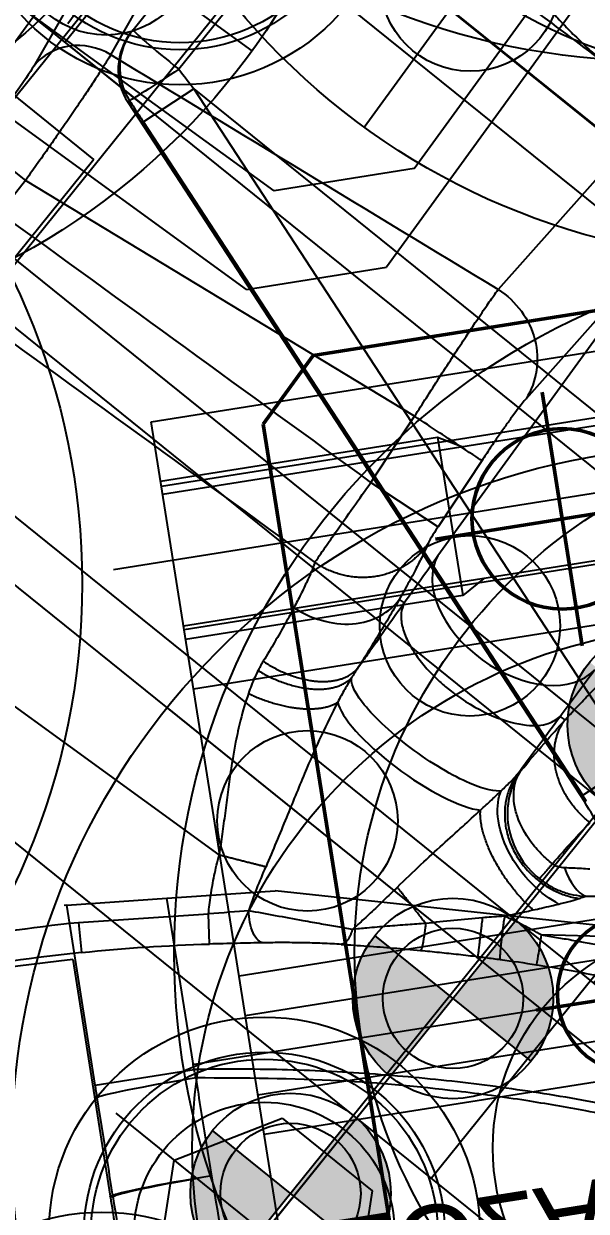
# Model space of a CAD drawing. Header units: millimetres. Extents: x 10462777 to 22643323, y 453826 to 1389191.
# Drawn here: x 11287640.3 to 11287668.4, y 585148.7 to 585207.9 of the extents above; entities that cross this region are included whole.
import ezdxf

# ---------------------------------------------------------------- set-up
doc = ezdxf.new("R2010")
doc.units = ezdxf.units.MM
doc.header["$LTSCALE"] = 200
doc.header["$MEASUREMENT"] = 0
for name, pattern in [('CENTER', [2, 1.25, -0.25, 0.25, -0.25]), ('HIDDEN', [3.75, 2.5, -1.25]), ('PHANTOM', [2.5, 1.25, -0.25, 0.25, -0.25, 0.25, -0.25])]:
    doc.linetypes.add(name, pattern=pattern)
doc.layers.get('0').update_dxf_attribs({"linetype": 'CONTINUOUS'})
for name, color, linetype in [('1', 1, 'CENTER'), ('CDQ2A50-25DC-A93L', 7, 'CONTINUOUS'), ('CENTER', 1, 'CONTINUOUS'), ('CL', 3, 'CONTINUOUS'), ('DR1433-A-002-023-000', 7, 'CONTINUOUS'), ('DR1501-002-005-002', 7, 'CONTINUOUS'), ('HIDDEN', 7, 'HIDDEN'), ('HL', 2, 'HIDDEN')]:
    doc.layers.add(name, color=color, linetype=linetype)
doc.layers.add('DR1431-08-005-000', color=7, linetype='CONTINUOUS', lineweight=50)
doc.layers.add('LAYOUT', color=8, linetype='CONTINUOUS', lineweight=25)
doc.styles.get("Standard").update_dxf_attribs({"font": 'SYMBOL'})

# ---------------------------------------------------------------- blocks, each defined once
blk = doc.blocks.new('A$C321A0869')
at = {"layer": '1', "color": 155, "linetype": 'Continuous'}
for p, q in [((380.497, 288.109), (380.608, 288.109)), ((380.608, 288.109), (391.269, 288.109)), ((377.622, 286.023), (364.742, 246.381)), ((377.742, 286.023), (377.622, 286.023)), ((388.255, 285.091), (380.502, 285.091)), ((388.255, 253.219), (388.255, 285.091)), ((391.308, 251.071), (391.308, 285.091)), ((391.336, 285.091), (391.336, 251.072)), ((364.961, 246.689), (377.352, 284.823)), ((380.218, 283.892), (377.352, 284.823)), ((380.218, 283.892), (367.828, 245.758)), ((380.218, 283.892), (380.218, 248.347)), ((364.961, 246.689), (367.828, 245.758)), ((94.752, 226.281), (93.318, 239.37)), ((118.309, 238.644), (117.273, 228.161)), ((90.507, 206.072), (90.507, 236.687)), ((90.542, 236.65), (91.976, 223.561)), ((122.638, 235.051), (121.602, 224.568)), ((122.638, 215.654), (122.638, 235.051)), ((117.615, 220.598), (94.992, 218.709)), ((117.789, 216.648), (117.615, 220.598)), ((121.63, 220.774), (121.803, 216.824)), ((91.98, 218.817), (94.992, 218.709)), ((94.992, 218.709), (94.919, 216.648)), ((117.789, 216.648), (121.803, 216.824)), ((122.364, 212.751), (122.661, 212.751)), ((132.584, 212.751), (132.287, 212.751)), ((147.119, 209.698), (137.924, 203.377)), ((143.939, 207.708), (125.889, 197.357)), ((121.739, 193.881), (125.889, 197.357)), ((122.569, 197.167), (93.489, 197.167)), ((118.873, 190.314), (123.87, 194.47)), ((124.792, 193.276), (123.87, 194.47)), ((117.894, 190.659), (121.739, 193.881)), ((127.853, 187.767), (121.739, 193.881)), ((117.894, 190.659), (117.797, 190.578)), ((124.319, 184.234), (117.894, 190.659)), ((118.873, 190.314), (119.878, 189.19)), ((119.726, 188.649), (128.182, 180.193)), ((124.319, 184.234), (127.853, 187.767)), ((128.276, 180.288), (128.182, 180.193)), ((128.313, 180.251), (128.218, 180.156))]:
    blk.add_line(p, q, dxfattribs=at)
at = {"layer": '1', "color": 155, "linetype": 'Continuous', "extrusion": (0, 0, -1)}
blk.add_arc((-175.762, 126.747), 85.307, 38.60316, 48.17329, dxfattribs=at)
at = {"layer": '1', "color": 155, "linetype": 'Continuous'}
for radius, start, end in [(83.798, 131.82671, 141.39693), (83.498, 132.1526, 147.27649)]:
    blk.add_arc((175.762, 126.747), radius, start, end, dxfattribs=at)
for centre, major_axis, ratio, start_param, end_param in [((380.497, 285.091), (3.023, 0), 0.998485, 1.570796, 2.827879), ((380.608, 285.091), (0, -3.018), 0.998485, 3.141593, 4.398675), ((380.608, 285.091), (0, 3.018), 0.035249, 0, 1.570796), ((94.988, 223.454), (3, 0.329), 0.940037, 1.546497, 2.987638), ((121.856, 216.827), (0.044, -1.009), 0.052289, 4.712976, 6.028614), ((127.474, 215.866), (-4.847, 0), 0.642612, 0.068295, 3.073299), ((127.474, 207.162), (4.78, 0), 0.267644, 3.42552, 5.851881), ((128.305, 187.316), (-3.53, -3.541), 0.04176, 4.706479, 6.248248), ((131.81, 183.821), (-3.53, -3.541), 0.041912, 4.70705, 6.248248), ((131.81, 183.821), (-3.493, -3.577), 0.041854, 4.706613, 6.24825), ((131.81, 183.821), (3.536, -3.536), 0.999391, 4.712389, 4.72282)]:
    blk.add_ellipse(centre, major_axis=major_axis, ratio=ratio, start_param=start_param, end_param=end_param, dxfattribs=at)
for points, degree in [([(377.742, 286.023), (377.699, 285.889), (377.612, 285.622), (377.482, 285.222), (377.395, 284.956), (377.352, 284.823)], 3), ([(380.502, 285.091), (380.407, 284.691), (380.313, 284.292), (380.218, 283.892)], 3), ([(395.207, 274.352), (395.145, 274.333), (395.021, 274.243), (394.841, 273.945), (394.671, 273.494), (394.514, 272.9), (394.375, 272.178), (394.257, 271.345), (394.163, 270.419), (394.093, 269.423), (394.051, 268.377), (394.042, 267.669), (394.042, 267.311)], 3), ([(364.742, 246.381), (364.863, 246.384)], 1), ([(364.863, 246.384), (364.912, 246.536), (364.961, 246.689)], 2), ([(109.057, 240.517), (112.113, 240.467), (115.169, 240.416), (118.225, 240.366)], 3), ([(117.273, 228.161), (109.766, 227.534), (102.259, 226.908), (94.752, 226.281)], 3), ([(94.752, 226.281), (94.765, 226.157), (94.789, 225.864), (94.825, 225.291), (94.859, 224.597), (94.89, 223.794), (94.919, 222.896), (94.944, 221.92), (94.965, 220.884), (94.981, 219.807), (94.989, 219.075), (94.992, 218.709)], 3), ([(121.602, 224.568), (121.594, 224.486), (121.58, 224.288), (121.568, 223.88), (121.564, 223.379), (121.568, 222.798), (121.58, 222.158), (121.601, 221.473), (121.619, 221.009), (121.63, 220.774)], 3), ([(91.976, 223.561), (92.014, 223.213), (92.057, 221.902), (92.017, 219.845), (91.98, 218.817)], 3), ([(117.789, 216.648), (110.165, 216.648), (102.542, 216.648), (94.919, 216.648)], 3), ([(121.886, 215.85), (121.923, 215.698), (121.999, 215.34), (122.118, 214.639), (122.24, 213.78), (122.323, 213.111), (122.364, 212.751)], 3), ([(122.661, 212.751), (122.646, 213.78), (122.638, 214.754), (122.638, 215.654)], 3), ([(132.584, 212.751), (132.625, 213.111), (132.708, 213.78), (132.83, 214.639), (132.949, 215.34), (133.025, 215.698), (133.062, 215.85)], 3), ([(94.77, 211.778), (102.47, 211.778), (110.171, 211.778), (117.871, 211.778)], 3), ([(132.254, 209.119), (132.266, 209.21), (132.278, 209.301), (132.291, 209.393)], 3), ([(136.293, 206.568), (136.379, 207.611), (136.483, 208.543), (136.598, 209.331)], 3), ([(122.696, 208.784), (122.708, 208.585), (122.72, 208.386), (122.731, 208.187)], 3), ([(137.966, 207.449), (137.843, 207.376), (137.602, 207.228), (137.249, 206.999), (137.019, 206.843), (136.906, 206.764)], 3), ([(136.906, 206.764), (137.529, 206.322), (138.19, 206.12), (138.589, 206.236)], 3), ([(118.678, 206.27), (118.683, 206.212), (118.694, 206.097), (118.715, 205.921), (118.732, 205.803), (118.741, 205.744)], 3), ([(138.383, 205.954), (138.411, 205.993), (138.462, 206.066), (138.529, 206.16), (138.57, 206.213), (138.589, 206.236)], 3), ([(118.741, 205.744), (118.761, 205.621), (118.807, 205.369), (118.9, 204.968), (118.979, 204.683), (119.023, 204.537)], 3), ([(137.924, 203.377), (140.682, 204.782), (143.533, 205.983)], 2), ([(135.048, 202.34), (134.328, 201.721), (133.612, 201.086), (132.921, 200.445)], 3), ([(136.985, 201.181), (137.524, 201.472), (138.066, 201.757), (138.609, 202.033)], 3), ([(135.996, 200.64), (136.224, 200.764), (136.451, 200.889), (136.679, 201.014)], 3), ([(136.679, 201.014), (136.781, 201.069), (136.883, 201.125), (136.985, 201.181)], 3), ([(150.885, 200.762), (149.43, 200.179), (146.602, 198.966), (142.686, 197.079), (138.834, 195.013), (135.065, 192.771), (131.39, 190.36), (129.02, 188.649), (127.853, 187.767)], 3), ([(133.499, 199.207), (133.77, 199.368), (134.316, 199.688), (135.148, 200.165), (135.712, 200.482), (135.996, 200.64)], 3), ([(130.126, 197.132), (130.483, 197.36), (131.209, 197.818), (132.338, 198.513), (133.109, 198.976), (133.499, 199.207)], 3), ([(125.412, 195.777), (125.18, 196.516), (124.985, 197.283), (124.811, 198.061)], 3), ([(123.87, 194.47), (123.717, 194.728), (123.415, 195.272), (122.982, 196.172), (122.705, 196.826), (122.569, 197.167)], 3), ([(125.412, 195.777), (124.946, 195.377), (124.408, 194.924), (123.87, 194.47)], 3), ([(119.878, 189.19), (121.466, 190.611), (123.105, 191.974), (124.792, 193.276)], 3), ([(128.178, 187.484), (128.124, 187.532), (128.015, 187.626), (127.907, 187.72), (127.853, 187.767)], 3), ([(131.68, 183.988), (131.29, 184.378), (130.51, 185.156), (129.343, 186.321), (128.566, 187.097), (128.178, 187.484)], 3), ([(124.771, 183.783), (124.696, 183.858), (124.545, 184.008), (124.395, 184.159), (124.319, 184.234)], 3), ([(128.276, 180.288), (127.886, 180.677), (127.106, 181.455), (125.937, 182.62), (125.16, 183.395), (124.771, 183.783)], 3), ([(147.229, 168.781), (145.462, 170.51), (141.952, 173.944), (136.771, 179.011), (133.367, 182.339), (131.68, 183.988)], 3), ([(128.218, 180.156), (128.214, 180.161), (128.206, 180.169), (128.194, 180.181), (128.186, 180.189), (128.182, 180.193)], 3), ([(128.218, 180.156), (143.6, 164.775)], 1), ([(143.878, 165.053), (142.108, 166.782), (138.595, 170.212), (133.408, 175.277), (130.003, 178.602), (128.313, 180.251)], 3)]:
    blk.add_open_spline(points, degree=degree, dxfattribs=at)
for points, knots in [([(380.502, 285.091), (379.86, 285.301), (379.127, 285.542), (378.065, 285.901), (377.773, 286.004), (377.742, 286.023)], [0, 0, 0, 0, 0.5, 0.5, 1, 1, 1, 1]), ([(360.173, 239.556), (360.599, 239.944), (361.444, 240.712), (362.525, 242.025), (363.442, 243.414), (364.197, 244.865), (364.561, 245.879), (364.742, 246.381)], [0, 0, 0, 0, 0.2077, 0.411545, 0.61154, 0.80769, 1, 1, 1, 1]), ([(117.615, 220.598), (117.592, 220.964), (117.545, 221.724), (117.477, 222.887), (117.413, 224.079), (117.362, 225.141), (117.319, 226.137), (117.288, 227.018), (117.272, 227.724), (117.272, 228.034), (117.273, 228.161)], [0, 0, 0, 0, 0.111761, 0.232341, 0.361736, 0.499944, 0.605523, 0.749982, 0.896936, 1, 1, 1, 1]), ([(117.273, 228.161), (118.335, 228.227), (119.425, 227.876), (121.032, 226.542), (121.539, 225.568), (121.602, 224.568)], [0, 0, 0, 0, 0.5, 0.5, 1, 1, 1, 1]), ([(121.63, 220.774), (121.576, 220.772), (121.12, 220.752), (119.644, 220.687), (118.632, 220.642), (117.615, 220.598)], [0, 0, 0, 0, 0.5, 0.5, 1, 1, 1, 1]), ([(117.871, 211.778), (117.867, 211.861), (117.859, 212.049), (117.844, 212.616), (117.825, 213.614), (117.804, 215.042), (117.794, 216.145), (117.789, 216.648)], [0, 0, 0, 0, 0.126899, 0.286306, 0.500624, 0.772475, 1, 1, 1, 1]), ([(132.287, 212.751), (132.293, 213.203), (132.307, 214.22), (132.309, 215.141), (132.31, 215.653)], [0, 0, 0, 0, 0.444122, 1, 1, 1, 1]), ([(118.35, 209.331), (119.293, 209.369), (120.402, 209.729), (121.975, 211.063), (122.368, 211.981), (122.364, 212.751)], [0, 0, 0, 0, 0.5, 0.5, 1, 1, 1, 1]), ([(122.364, 212.751), (122.396, 212.462), (122.458, 211.883), (122.545, 210.918), (122.625, 209.892), (122.672, 209.153), (122.696, 208.784)], [0, 0, 0, 0, 0.250094, 0.499935, 0.750055, 1, 1, 1, 1]), ([(122.661, 212.751), (122.706, 212.583), (122.799, 212.238), (123.235, 211.751), (123.87, 211.321), (124.648, 210.989), (125.454, 210.767), (126.187, 210.642), (126.778, 210.586), (127.19, 210.568), (128.133, 210.558), (129.626, 210.726), (131.191, 211.331), (132.069, 212.048), (132.22, 212.534), (132.287, 212.751)], [0, 0, 0, 0, 0.07219, 0.148138, 0.224315, 0.296652, 0.361348, 0.415515, 0.457373, 0.486059, 0.501268, 0.653246, 0.790916, 0.906668, 1, 1, 1, 1]), ([(122.661, 212.751), (122.667, 212.283), (122.678, 211.313), (122.688, 210.059), (122.694, 209.202), (122.696, 208.868), (122.696, 208.784)], [0, 0, 0, 0, 0.374111, 0.758018, 0.939401, 1, 1, 1, 1]), ([(132.254, 209.119), (132.258, 209.76), (132.266, 211.013), (132.28, 212.181), (132.287, 212.751)], [0, 0, 0, 0, 0.512227, 1, 1, 1, 1]), ([(132.291, 209.393), (132.335, 210.007), (132.422, 211.233), (132.53, 212.246), (132.584, 212.751)], [0, 0, 0, 0, 0.501077, 1, 1, 1, 1]), ([(117.871, 211.778), (117.906, 211.664), (117.984, 211.38), (118.106, 210.811), (118.23, 210.115), (118.312, 209.587), (118.35, 209.331)], [0, 0, 0, 0, 0.237087, 0.504555, 0.77434, 1, 1, 1, 1]), ([(118.35, 209.331), (118.39, 209.054), (118.472, 208.434), (118.583, 207.41), (118.649, 206.648), (118.678, 206.27)], [0, 0, 0, 0, 0.320604, 0.675695, 1, 1, 1, 1]), ([(132.085, 208.016), (132.125, 208.247), (132.198, 208.663), (132.237, 208.978), (132.254, 209.119)], [0, 0, 0, 0, 0.553136, 1, 1, 1, 1]), ([(132.291, 209.393), (132.292, 208.454), (132.707, 207.5), (134.145, 206.084), (135.161, 205.637), (136.196, 205.587)], [0, 0, 0, 0, 0.5, 0.5, 1, 1, 1, 1]), ([(136.293, 206.568), (136.04, 206.587), (135.523, 206.628), (134.53, 206.873), (133.641, 207.3), (132.975, 207.864), (132.599, 208.343), (132.351, 208.86), (132.311, 209.215), (132.291, 209.393)], [0, 0, 0, 0, 0.12267, 0.249834, 0.498756, 0.623945, 0.749245, 0.874587, 1, 1, 1, 1]), ([(132.085, 208.016), (131.877, 207.818), (131.431, 207.585), (129.732, 207.204), (128.443, 207.072), (125.841, 207.12), (124.634, 207.297), (123.153, 207.737), (122.833, 207.984), (122.731, 208.187)], [0, 0, 0, 0, 0.25, 0.25, 0.5, 0.5, 0.75, 0.75, 1, 1, 1, 1]), ([(122.731, 208.187), (122.751, 207.966), (122.791, 207.508), (122.853, 207.044), (122.885, 206.804)], [0, 0, 0, 0, 0.482296, 1, 1, 1, 1]), ([(131.816, 206.628), (131.867, 206.879), (131.961, 207.35), (132.046, 207.804), (132.085, 208.016)], [0, 0, 0, 0, 0.533344, 1, 1, 1, 1]), ([(137.734, 205.142), (137.262, 205.071), (136.685, 205.065), (135.432, 205.266), (134.761, 205.477), (133.574, 206.081), (133.067, 206.469), (132.364, 207.263), (132.165, 207.664), (132.085, 208.016)], [0, 0, 0, 0, 0.25, 0.25, 0.5, 0.5, 0.75, 0.75, 1, 1, 1, 1]), ([(122.885, 206.804), (122.984, 206.2), (123.192, 204.918), (123.653, 202.859), (124.222, 200.548), (124.607, 198.922), (124.811, 198.061)], [0, 0, 0, 0, 0.207612, 0.440698, 0.703904, 1, 1, 1, 1]), ([(136.906, 206.764), (136.813, 206.708), (136.675, 206.626), (136.456, 206.571), (136.347, 206.569), (136.293, 206.568)], [0, 0, 0, 0, 0.518381, 0.762938, 1, 1, 1, 1]), ([(138.589, 206.236), (138.594, 206.24), (138.953, 206.507), (139.315, 206.769), (139.674, 207.02)], [0, 0, 0, 0, 0.014565, 1, 1, 1, 1]), ([(130.713, 201.086), (130.808, 201.622), (130.987, 202.64), (131.289, 204.096), (131.566, 205.411), (131.736, 206.236), (131.816, 206.628)], [0, 0, 0, 0, 0.289191, 0.549958, 0.786349, 1, 1, 1, 1]), ([(136.196, 205.587), (136.408, 205.586), (136.831, 205.585), (137.453, 205.708), (138.05, 205.914), (138.409, 206.129), (138.589, 206.236)], [0, 0, 0, 0, 0.250925, 0.501585, 0.751419, 1, 1, 1, 1]), ([(137.734, 205.142), (137.802, 205.222), (137.931, 205.376), (138.161, 205.654), (138.297, 205.838), (138.383, 205.954)], [0, 0, 0, 0, 0.285943, 0.547706, 1, 1, 1, 1]), ([(136.868, 204.146), (136.963, 204.253), (137.171, 204.489), (137.462, 204.823), (137.652, 205.045), (137.734, 205.142)], [0, 0, 0, 0, 0.311396, 0.692558, 1, 1, 1, 1]), ([(119.023, 204.537), (119.168, 204.101), (119.427, 203.325), (119.888, 202.293), (120.244, 201.556), (120.468, 201.113), (120.886, 200.302), (121.417, 199.333), (122.089, 198.1), (122.409, 197.477), (122.569, 197.167)], [0, 0, 0, 0, 0.181133, 0.321827, 0.422251, 0.482479, 0.502581, 0.752613, 0.876758, 1, 1, 1, 1]), ([(138.609, 202.033), (138.617, 202.037), (139.534, 202.504), (141.355, 203.39), (143.2, 204.206), (144.118, 204.593)], [0, 0, 0, 0, 0.004372, 0.508061, 1, 1, 1, 1]), ([(135.894, 203.058), (135.929, 203.097), (136.075, 203.259), (136.329, 203.542), (136.619, 203.866), (136.797, 204.066), (136.868, 204.146)], [0, 0, 0, 0, 0.106123, 0.442619, 0.774625, 1, 1, 1, 1]), ([(137.924, 203.377), (137.759, 203.356), (137.426, 203.314), (136.745, 203.217), (136.237, 203.122), (135.894, 203.058)], [0, 0, 0, 0, 0.240647, 0.48693, 1, 1, 1, 1]), ([(137.924, 203.377), (138.083, 203.065), (138.267, 202.703), (138.533, 202.182), (138.603, 202.044), (138.609, 202.033)], [0, 0, 0, 0, 0.5, 0.5, 1, 1, 1, 1]), ([(135.894, 203.058), (135.855, 203.025), (135.687, 202.885), (135.404, 202.646), (135.162, 202.439), (135.048, 202.34)], [0, 0, 0, 0, 0.139629, 0.594063, 1, 1, 1, 1]), ([(130.713, 201.086), (130.663, 200.777), (130.558, 200.16), (130.393, 199.272), (130.249, 198.571), (130.163, 198.177), (130.136, 198.056)], [0, 0, 0, 0, 0.302236, 0.605388, 0.877733, 1, 1, 1, 1]), ([(151.088, 200.255), (150.065, 199.844), (147.975, 199.005), (145.003, 197.655), (142.029, 196.191), (138.395, 194.24), (133.657, 191.425), (130.122, 188.883), (128.178, 187.484)], [0, 0, 0, 0, 0.125746, 0.256743, 0.372167, 0.503694, 0.727018, 1, 1, 1, 1]), ([(132.921, 200.445), (132.693, 200.256), (132.201, 199.845), (131.452, 199.207), (130.752, 198.599), (130.316, 198.216), (130.136, 198.056)], [0, 0, 0, 0, 0.239913, 0.518599, 0.799067, 1, 1, 1, 1]), ([(130.136, 198.056), (129.922, 197.951), (129.473, 197.73), (128.716, 197.363), (127.754, 196.899), (126.602, 196.344), (125.814, 195.968), (125.412, 195.777)], [0, 0, 0, 0, 0.143192, 0.299719, 0.469274, 0.72975, 1, 1, 1, 1]), ([(130.126, 197.132), (129.999, 197.051), (129.74, 196.885), (129.193, 196.523), (128.494, 196.045), (127.679, 195.466), (127.192, 195.102), (126.948, 194.92)], [0, 0, 0, 0, 0.120226, 0.245388, 0.494638, 0.746353, 1, 1, 1, 1]), ([(126.948, 194.92), (126.798, 194.825), (126.533, 194.836), (125.93, 195.172), (125.62, 195.482), (125.412, 195.777)], [0, 0, 0, 0, 0.5, 0.5, 1, 1, 1, 1]), ([(126.948, 194.92), (126.775, 194.789), (126.434, 194.532), (125.897, 194.124), (125.347, 193.703), (124.977, 193.418), (124.792, 193.276)], [0, 0, 0, 0, 0.256103, 0.505891, 0.753444, 1, 1, 1, 1])]:
    blk.add_open_spline(points, degree=3, knots=knots, dxfattribs=at)
for points, weights in [([(121.886, 215.85), (121.956, 213.517), (120.279, 211.815), (117.871, 211.778)], [1.17880138624, 0.940399557335, 0.940399537921, 1.178801328]), ([(136.598, 209.331), (134.238, 209.426), (132.573, 210.845), (132.584, 212.751)], [1.17263865249, 0.942451718488, 0.942453782523, 1.17264484459]), ([(132.254, 209.119), (132.27, 205.978), (135.382, 204.399), (138.383, 205.954)], [1.33150470961, 0.881725118967, 0.8896351349, 1.35523475741]), ([(118.678, 206.27), (120.973, 206.359), (122.63, 207.388), (122.696, 208.784)], [1.17264507664, 0.947803610084, 0.942576073738, 1.1569624676]), ([(118.741, 205.744), (120.949, 205.931), (122.557, 206.925), (122.731, 208.187)], [1.14164781482, 0.945394517188, 0.953073187445, 1.1646838256]), ([(119.023, 204.537), (120.997, 204.891), (122.499, 205.786), (122.885, 206.804)], [1.10441490978, 0.950572235322, 0.966730917957, 1.15289095768]), ([(136.868, 204.146), (134.677, 204.355), (132.551, 205.4), (131.816, 206.628)], [1.18483538461, 0.938387907229, 0.938388205132, 1.18483627831]), ([(136.196, 205.587), (136.225, 205.772), (136.259, 206.108), (136.293, 206.568)], [1.0210565911, 0.99298106527, 0.992981136301, 1.02105680419]), ([(135.894, 203.058), (136.387, 202.086), (136.909, 201.188), (136.985, 201.181)], [1.29483767261, 0.901723694906, 0.901720775819, 1.29482891535]), ([(135.048, 202.34), (135.539, 201.454), (135.975, 200.672), (135.996, 200.64)], [1.29483087322, 0.937415909549, 0.904963834415, 1.19747464782]), ([(132.921, 200.445), (132.078, 200.69), (131.316, 200.911), (130.713, 201.086)], [1.02675374535, 0.991082118897, 0.991082084883, 1.02675364331]), ([(132.921, 200.445), (133.305, 199.783), (133.55, 199.27), (133.499, 199.207)], [1.24276720793, 0.993215411614, 0.936058109932, 1.07129530288]), ([(122.569, 197.167), (123.368, 197.485), (124.145, 197.796), (124.811, 198.061)], [1.12724103926, 1.04740467534, 1.00513782343, 1.00044048354]), ([(130.136, 198.056), (130.297, 197.611), (130.3, 197.268), (130.126, 197.132)], [1.1411313682, 1.00848832313, 0.969344216122, 1.02369904718])]:
    blk.add_rational_spline(points, weights, degree=3, dxfattribs=at)
blk = doc.blocks.new('A$C3D036A4C')
at = {"layer": 'DR1501-002-005-002'}
h = blk.add_hatch(color=256, dxfattribs=at)
h.dxf.hatch_style = 1
h.paths.add_polyline_path([(20, 65), (20, 63.5, -0.414214), (23.5, 60), (25, 60, 0.414214)])
h.paths.add_polyline_path([(20, 63.5), (20, 60), (23.5, 60, 0.414214)], flags=17)
h.paths.add_polyline_path([(20, 60), (16.5, 60, 0.414214), (20, 56.5)], flags=17)
h.paths.add_polyline_path([(16.5, 60), (15, 60, 0.414214), (20, 55), (20, 56.5, -0.414214)])
h = blk.add_hatch(color=256, dxfattribs=at)
h.dxf.hatch_style = 1
h.paths.add_polyline_path([(20, 35), (20, 33.5, -0.414214), (23.5, 30), (25, 30, 0.414214)])
h.paths.add_polyline_path([(20, 33.5), (20, 30), (23.5, 30, 0.414214)], flags=17)
h.paths.add_polyline_path([(20, 30), (16.5, 30, 0.414214), (20, 26.5)], flags=17)
h.paths.add_polyline_path([(16.5, 30), (15, 30, 0.414214), (20, 25), (20, 26.5, -0.414214)])
at = {"layer": 'CL'}
for p, q in [((20, 8.5), (20, 81.5)), ((13.5, 75), (26.5, 75)), ((15, 60), (25, 60)), ((0, 45), (100, 45))]:
    blk.add_line(p, q, dxfattribs=at)
at = {"layer": 'DR1501-002-005-002'}
for p, q in [((5, 90), (0, 85)), ((5, 90), (95, 90)), ((0, 5), (0, 85)), ((60, 26), (60, 64)), ((60, 35), (100, 35)), ((60, 26), (100, 26)), ((5, 0), (0, 5)), ((5, 0), (95, 0))]:
    blk.add_line(p, q, dxfattribs=at)
for centre, radius in [((20, 75), 6.5), ((20, 60), 3.5)]:
    blk.add_circle(centre, radius, dxfattribs=at)
at = {"layer": 'HL'}
for centre in [(20, 60), (20, 30)]:
    blk.add_circle(centre, 5, dxfattribs=at)
blk = doc.blocks.new('A$C148D47CC')
at = {"layer": 'CL'}
blk.add_line((0, 10), (175, 10), dxfattribs=at)
at = {"layer": 'DR1501-002-005-002'}
for p, q in [((0, 20), (175, 20)), ((20, 0), (20, 20)), ((0, 0), (175, 0))]:
    blk.add_line(p, q, dxfattribs=at)
blk = doc.blocks.new('A$C69DB7109')
at = {"layer": 'DR1501-002-005-002'}
for p, q in [((-5, -55), (30, -55)), ((-5, -85), (-5, -55))]:
    blk.add_line(p, q, dxfattribs=at)
blk = doc.blocks.new('A$C46232C3D')
at = {"layer": 'CENTER'}
for p, q in [((3.5, 7.5), (2.35, 7.5)), ((41.5, 7.5), (42.65, 7.5))]:
    blk.add_line(p, q, dxfattribs=at)
at = {"layer": 'CL'}
for p, q in [((22.5, 15), (22.5, 0)), ((0, 7.5), (45, 7.5))]:
    blk.add_line(p, q, dxfattribs=at)
at = {"layer": 'DR1501-002-005-002'}
for p, q in [((0.5, 15), (0, 14.5)), ((2.35, 15), (0.5, 15)), ((0.5, 15), (0.5, 0)), ((2.35, 0), (2.35, 15)), ((41.5, 15), (3.5, 15)), ((3.5, 15), (3.5, 0)), ((3.5, 15), (3.5, 0)), ((41.5, 15), (41.5, 0)), ((41.5, 15), (41.5, 0)), ((44.5, 15), (42.65, 15)), ((42.65, 0), (42.65, 15)), ((45, 14.5), (44.5, 15)), ((44.5, 0), (44.5, 15)), ((0, 14.5), (0, 0.5)), ((3.5, 14.65), (2.35, 14.65)), ((41.5, 14.65), (42.65, 14.65)), ((45, 0.5), (45, 14.5)), ((0, 0.5), (0.5, 0)), ((3.5, 0.35), (2.35, 0.35)), ((41.5, 0.35), (42.65, 0.35)), ((44.5, 0), (45, 0.5)), ((0.5, 0), (2.35, 0)), ((3.5, 0), (41.5, 0)), ((42.65, 0), (44.5, 0))]:
    blk.add_line(p, q, dxfattribs=at)
blk = doc.blocks.new('A$C212748E0')
at = {"layer": 'CENTER'}
blk.add_line((9.25, 1), (9.25, 0), dxfattribs=at)
at = {"layer": 'DR1501-002-005-002'}
for p, q in [((0, 1), (19.823, 1)), ((0, 0), (0, 1)), ((2.1, 1), (2.1, 0)), ((16.4, 1), (16.4, 0)), ((19.823, 1), (19.823, 0)), ((19.823, 0), (0, 0))]:
    blk.add_line(p, q, dxfattribs=at)
blk = doc.blocks.new('A$C1D410D33')
at = {"layer": 'DR1501-002-005-002', "rotation": 90}
blk.add_blockref('A$C46232C3D', (16.75, 0), dxfattribs=at)
at = {"layer": 'DR1501-002-005-002'}
for p in [(0, 41.5), (0, 2.5)]:
    blk.add_blockref('A$C212748E0', p, dxfattribs=at)
blk = doc.blocks.new('A$C4F800965')
at = {"layer": 'CL'}
for p, q in [((35, 70), (35, 0)), ((0, 35), (70, 35))]:
    blk.add_line(p, q, dxfattribs=at)
blk.add_circle((35, 35), 26, dxfattribs=at)
at = {"layer": 'DR1501-002-005-002'}
for centre, radius in [((35, 35), 35), ((35, 61), 4.5), ((61, 35), 4.5), ((35, 9), 4.5)]:
    blk.add_circle(centre, radius, dxfattribs=at)
at = {"layer": 'HL'}
blk.add_circle((35, 35), 11, dxfattribs=at)
blk = doc.blocks.new('A$C59BF75ED')
at = {"layer": 'CENTER'}
for p, q in [((50, 84.5), (50, 65.5)), ((40.5, 75), (59.5, 75))]:
    blk.add_line(p, q, dxfattribs=at)
at = {"layer": 'CL'}
blk.add_line((30, 45), (230, 45), dxfattribs=at)
at = {"layer": 'DR1501-002-005-002'}
blk.add_lwpolyline([(52.887, 70), (47.113, 70), (44.226, 75), (47.113, 80), (52.887, 80), (55.773, 75), (52.887, 70)], dxfattribs=at)
for radius in [10.75, 9, 8.65]:
    blk.add_circle((50, 75), radius, dxfattribs=at)
for name, p in [('A$C3D036A4C', (30, 0)), ('A$C69DB7109', (100, 90)), ('A$C4F800965', (0, 10)), ('A$C1D410D33', (105.75, 22.5)), ('A$C148D47CC', (25, 35))]:
    blk.add_blockref(name, p, dxfattribs=at)
blk = doc.blocks.new('A$C01323151')
at = {"layer": 'DR1501-002-005-002', "rotation": 90.00000000000004}
for p in [(124.4, 152.367), (444.4, 152.367)]:
    blk.add_blockref('A$C59BF75ED', p, dxfattribs=at)
blk = doc.blocks.new('A$C6B1410A9')
at = {"layer": 'DR1501-002-005-002', "rotation": 90.00000000000004}
for p in [(124.4, 149.992), (414.4, 149.992)]:
    blk.add_blockref('A$C59BF75ED', p, dxfattribs=at)
blk = doc.blocks.new('CDQ2A50-25-S')
at = {"layer": 'CDQ2A50-25DC-A93L', "ltscale": 10}
for p, q in [((32, 65.5), (-32, 65.5)), ((-32, 65.5), (-32, 0)), ((-28.723, 0), (-28.723, 65.5)), ((-21.5, 0), (-21.5, 65.5)), ((-18.5, 0), (-18.5, 65.5)), ((-4, 0), (-4, 65.5)), ((-2, 0), (-2, 65.5)), ((2, 0), (2, 65.5)), ((4, 0), (4, 65.5))]:
    blk.add_line(p, q, dxfattribs=at)
at = {"layer": 'CENTER', "ltscale": 10}
for p, q in [((-25, -3), (-25, 68.5)), ((0, -11), (0, 68.5))]:
    blk.add_line(p, q, dxfattribs=at)
at = {"layer": 'HIDDEN', "ltscale": 10}
for p, q in [((-29, 65.5), (-29, 51.5)), ((-28.323, 0), (-28.323, 65.5)), ((-21.677, 0), (-21.677, 65.5)), ((-21, 51.5), (-21, 65.5)), ((-29, 51.5), (-28.323, 50.328)), ((-29, 51.5), (-21, 51.5)), ((-21.677, 50.328), (-21, 51.5))]:
    blk.add_line(p, q, dxfattribs=at)
at = {"layer": 'CDQ2A50-25DC-A93L', "color": 4, "ltscale": 10}
blk.add_text('CDQ2A50-25DC-A93L', height=4, rotation=270, dxfattribs=at).set_placement((8.786, 67.025))
blk = doc.blocks.new('A$C7C8F32CC')
at = {"layer": 'DR1431-08-005-000', "ltscale": 10}
for p, q in [((9.5, 162, 41.999), (6.5, 159, 41.999)), ((6.5, 159, 41.999), (6.5, 102, 41.999))]:
    blk.add_line(p, q, dxfattribs=at)
at = {"layer": 'DR1431-08-005-000', "ltscale": 0.5}
blk.add_line((71.5, 162, 41.999), (9.5, 162, 41.999), dxfattribs=at)
at = {"layer": 'DR1431-08-005-000', "color": 1, "linetype": 'CENTER', "ltscale": 0.5}
for p, q in [((16.5, 154.406, 41.999), (16.5, 141.594, 41.999)), ((40.5, 153.125, 41.999), (40.5, 142.875, 41.999)), ((10.094, 148, 41.999), (22.906, 148, 41.999))]:
    blk.add_line(p, q, dxfattribs=at)
at = {"layer": 'DR1431-08-005-000', "ltscale": 10}
for centre, radius in [((16.5, 148, 41.999), 4.5), ((40.5, 148, 41.999), 4)]:
    blk.add_circle(centre, radius, dxfattribs=at)
at = {"layer": 'DR1433-A-002-023-000'}
blk.add_blockref('CDQ2A50-25-S', (40.5, 102, 41.999), dxfattribs=at)
blk = doc.blocks.new('A$C5CB33DE0')
at = {"layer": 'DR1433-A-002-023-000', "ltscale": 0.5, "xscale": -1, "rotation": 180}
blk.add_blockref('A$C7C8F32CC', (0, 170.5), dxfattribs=at)
blk = doc.blocks.new('A$C256B494F')
at = {"layer": 'DR1501-002-005-002'}
for name, p, rotation in [('A$C59BF75ED', (468.432, 219.009, -10.028), 90.00000000000004), ('A$C5CB33DE0', (186.894, 170.537, -52.027), 314.9999999999999), ('A$C59BF75ED', (230, 264.787, -10.028), 180)]:
    blk.add_blockref(name, p, dxfattribs=dict(at, rotation=rotation))
blk.add_blockref('A$C59BF75ED', (475.786, 197.943, -10.028), dxfattribs=at)
blk = doc.blocks.new('A$C1F8A417F')
at = {"ltscale": 10}
for name, p in [('A$C256B494F', (1576.882, 789.024, 10.028)), ('A$C6B1410A9', (1650.716, 788.607)), ('A$C01323151', (1633.375, 786.022))]:
    blk.add_blockref(name, p, dxfattribs=at)
at = {"layer": 'DR1501-002-005-002'}
blk.add_blockref('A$C321A0869', (1664.775, 743.024), dxfattribs=at)
blk = doc.blocks.new('A$C7DA30AB0')
at = {"layer": 'LAYOUT', "color": 6, "linetype": 'PHANTOM'}
blk.add_circle((3030.448, 3025.987, 0), 2693.021, dxfattribs=at)

msp = doc.modelspace()

# ---------------------------------------------------------------- block references
at = {"ltscale": 10, "rotation": 324.019764306913}
msp.add_blockref('A$C1F8A417F', (11285651.31599, 585455.73383), dxfattribs=at)

# ---------------------------------------------------------------- next in the draw order: block references
at = {"ltscale": 10, "rotation": 51.1429793073033}
msp.add_blockref('A$C1F8A417F', (11287165.47006, 582967.95012), dxfattribs=at)

# ---------------------------------------------------------------- next in the draw order: block references
at = {"ltscale": 10}
msp.add_blockref('A$C7DA30AB0', (11285684.40366, 580408.4363), dxfattribs=at)

doc.saveas('drawing.dxf')
